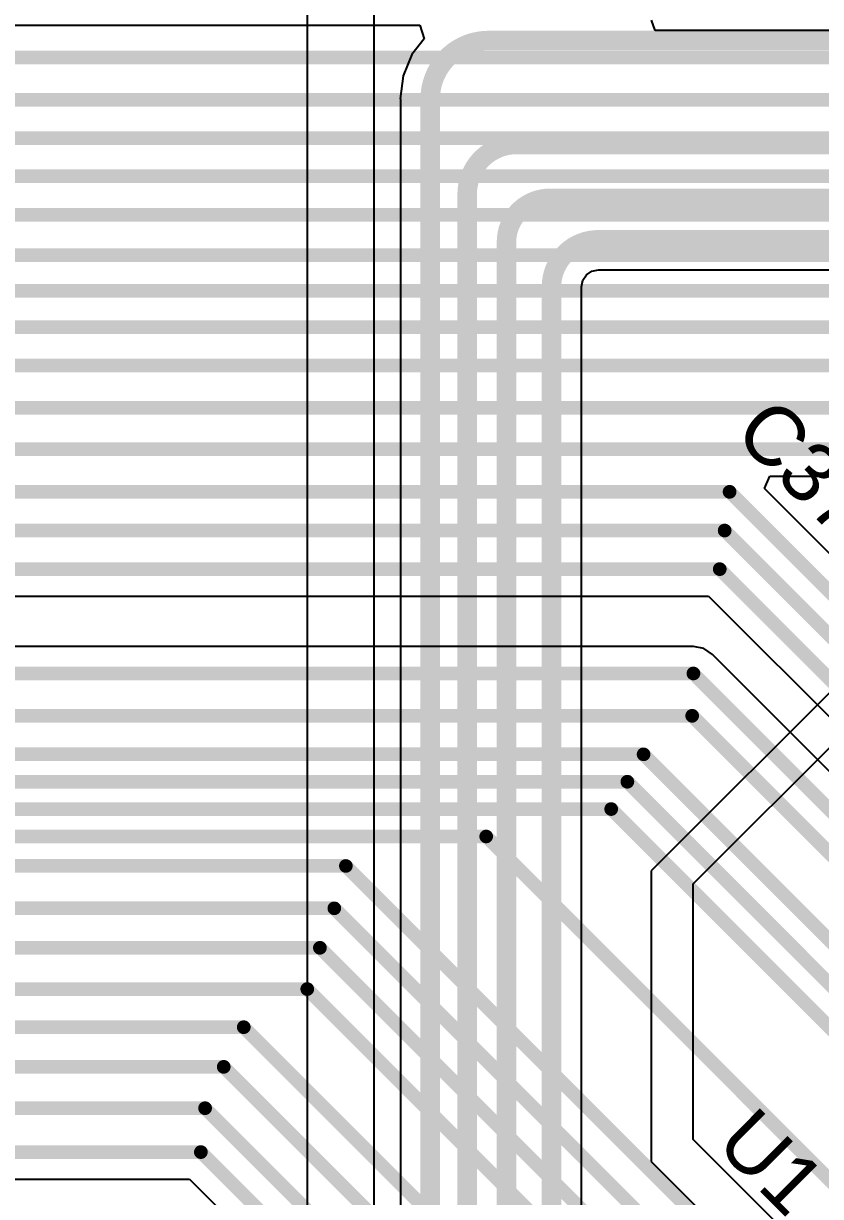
# Model space of a CAD drawing. Header units: inches. Extents: x 0 to 5359, y 0 to 5098.
# Drawn here: x 34.16 to 44.52, y 59.46 to 74.69 of the extents above; entities that cross this region are included whole.
import ezdxf

# ---------------------------------------------------------------- set-up
doc = ezdxf.new("R2010")
doc.units = ezdxf.units.IN
for name, color, linetype in [('Bottom Layer', 5, 'Continuous'), ('Layer 2', 76, 'Continuous'), ('Top Layer', 1, 'Continuous'), ('Top Overlay', 2, 'Continuous')]:
    doc.layers.add(name, color=color, linetype=linetype)
doc.styles.add('Arial', font='', dxfattribs={"height": 0.2})
doc.styles.get('Arial').set_extended_font_data('Arial')

msp = doc.modelspace()

# ---------------------------------------------------------------- linework, layer by layer
at = {"layer": 'Bottom Layer'}
for p, q in [((25.278, 74.669), (39.312, 74.669)), ((39.312, 74.669), (39.365, 74.491)), ((39.365, 74.491), (39.209, 74.287)), ((39.209, 74.287), (39.094, 74.01)), ((39.094, 74.01), (39.055, 73.713)), ((39.055, 73.713), (39.058, 73.713)), ((39.058, 73.713), (39.058, 55.728)), ((41.475, 71.428), (41.546, 71.476)), ((41.546, 71.476), (41.631, 71.493)), ((41.631, 71.493), (41.631, 71.494)), ((41.631, 71.494), (49.68, 71.494)), ((41.41, 71.272), (41.427, 71.357)), ((41.427, 71.357), (41.475, 71.428)), ((41.409, 57.766), (41.409, 71.272)), ((41.409, 71.272), (41.41, 71.272))]:
    msp.add_line(p, q, dxfattribs=at)
for points in [[(39.446, 73.713, 0.254, 0.254, -0.414214), (40.204, 74.47, 0.254, 0.254, 0)], [(40.204, 74.47, 0.254, 0.254, 0), (69.319, 74.47, 0.254, 0.254, 0)], [(39.446, 55.728, 0.254, 0.254, 0), (39.446, 73.713, 0.254, 0.254, 0)], [(39.926, 72.477, 0.254, 0.254, -0.414214), (40.57, 73.121, 0.254, 0.254, 0)], [(40.57, 73.121, 0.254, 0.254, 0), (53.729, 73.121, 0.254, 0.254, 0)], [(39.926, 56.67, 0.254, 0.254, 0), (39.926, 72.477, 0.254, 0.254, 0)], [(40.437, 71.855, 0.254, 0.254, -0.414214), (41.003, 72.421, 0.254, 0.254, 0)], [(41.003, 72.421, 0.254, 0.254, 0), (53.111, 72.421, 0.254, 0.254, 0)], [(40.437, 56.998, 0.254, 0.254, 0), (40.437, 71.855, 0.254, 0.254, 0)], [(41.021, 71.272, 0.254, 0.254, -0.414214), (41.631, 71.882, 0.254, 0.254, 0)], [(41.631, 71.882, 0.254, 0.254, 0), (49.68, 71.882, 0.254, 0.254, 0)], [(41.021, 57.766, 0.254, 0.254, 0), (41.021, 71.272, 0.254, 0.254, 0)]]:
    msp.add_lwpolyline(points, format="xyseb", dxfattribs=at)
for points in [[(40.14, 74.47, 0.127, 0.127, 1), (40.267, 74.47, 0.127, 0.127, 1)], [(40.14, 74.47, 0.127, 0.127, 1), (40.267, 74.47, 0.127, 0.127, 1)], [(39.383, 73.713, 0.127, 0.127, 1), (39.51, 73.713, 0.127, 0.127, 1)], [(39.383, 73.713, 0.127, 0.127, 1), (39.51, 73.713, 0.127, 0.127, 1)], [(40.506, 73.121, 0.127, 0.127, 1), (40.633, 73.121, 0.127, 0.127, 1)], [(40.506, 73.121, 0.127, 0.127, 1), (40.633, 73.121, 0.127, 0.127, 1)], [(39.863, 72.477, 0.127, 0.127, 1), (39.99, 72.477, 0.127, 0.127, 1)], [(39.863, 72.477, 0.127, 0.127, 1), (39.99, 72.477, 0.127, 0.127, 1)], [(40.939, 72.421, 0.127, 0.127, 1), (41.066, 72.421, 0.127, 0.127, 1)], [(40.939, 72.421, 0.127, 0.127, 1), (41.066, 72.421, 0.127, 0.127, 1)], [(40.373, 71.855, 0.127, 0.127, 1), (40.5, 71.855, 0.127, 0.127, 1)], [(40.373, 71.855, 0.127, 0.127, 1), (40.5, 71.855, 0.127, 0.127, 1)], [(41.567, 71.882, 0.127, 0.127, 1), (41.694, 71.882, 0.127, 0.127, 1)], [(41.567, 71.882, 0.127, 0.127, 1), (41.694, 71.882, 0.127, 0.127, 1)], [(40.958, 71.272, 0.127, 0.127, 1), (41.084, 71.272, 0.127, 0.127, 1)], [(40.958, 71.272, 0.127, 0.127, 1), (41.084, 71.272, 0.127, 0.127, 1)]]:
    msp.add_lwpolyline(points, format="xyseb", close=True, dxfattribs=at)
at = {"layer": 'Layer 2'}
for p, q in [((37.846, 80.848), (37.846, 50.614)), ((38.718, 51.067), (38.718, 76.557)), ((46.003, 67.373), (42.316, 63.687)), ((42.862, 63.518), (46.308, 66.964)), ((42.316, 63.687), (42.316, 59.913)), ((42.862, 60.199), (42.862, 63.518)), ((49.817, 53.245), (42.862, 60.199)), ((42.316, 59.913), (48.376, 53.853))]:
    msp.add_line(p, q, dxfattribs=at)
at = {"layer": 'Top Layer'}
for p, q in [((42.369, 74.6), (42.318, 74.733)), ((46.743, 74.6), (42.369, 74.6)), ((43.788, 68.65), (43.856, 68.814)), ((43.856, 68.814), (44.897, 68.814)), ((46.232, 66.206), (43.788, 68.65)), ((14.478, 67.256), (43.061, 67.256)), ((43.061, 67.256), (45.782, 64.536)), ((42.864, 66.6), (15.377, 66.6)), ((42.998, 66.573), (42.864, 66.6)), ((43.111, 66.497), (42.998, 66.573)), ((45.427, 64.181), (43.111, 66.497)), ((8.74, 59.684), (36.321, 59.684)), ((36.321, 59.684), (43.008, 52.998))]:
    msp.add_line(p, q, dxfattribs=at)
for points in [[(17.04, 74.25, 0.178, 0.178, 0), (46.743, 74.25, 0.178, 0.178, 0)], [(17.808, 73.7, 0.178, 0.178, 0), (46.728, 73.7, 0.178, 0.178, 0)], [(23.054, 73.203, 0.178, 0.178, 0), (46.659, 73.203, 0.178, 0.178, 0)], [(23.054, 72.707, 0.178, 0.178, 0), (46.589, 72.707, 0.178, 0.178, 0)], [(17.941, 72.208, 0.178, 0.178, 0), (45.957, 72.208, 0.178, 0.178, 0)], [(17.51, 71.684, 0.178, 0.178, 0), (45.349, 71.684, 0.178, 0.178, 0)], [(18, 71.219, 0.178, 0.178, 0), (45.249, 71.219, 0.178, 0.178, 0)], [(18, 70.747, 0.178, 0.178, 0), (45.155, 70.747, 0.178, 0.178, 0)], [(19.018, 70.25, 0.178, 0.178, 0), (45.086, 70.25, 0.178, 0.178, 0)], [(15.007, 69.7, 0.178, 0.178, 0), (45.071, 69.7, 0.178, 0.178, 0)], [(14.478, 69.164, 0.178, 0.178, 0), (45.042, 69.164, 0.178, 0.178, 0)], [(14.478, 68.609, 0.178, 0.178, 0), (43.334, 68.609, 0.178, 0.178, 0)], [(43.334, 68.609, 0.178, 0.178, 0), (48.091, 63.852, 0.178, 0.178, 0)], [(14.478, 68.106, 0.178, 0.178, 0), (43.271, 68.106, 0.178, 0.178, 0)], [(43.271, 68.106, 0.178, 0.178, 0), (47.808, 63.569, 0.178, 0.178, 0)], [(14.478, 67.605, 0.178, 0.178, 0), (43.206, 67.605, 0.178, 0.178, 0)], [(43.206, 67.605, 0.178, 0.178, 0), (47.525, 63.286, 0.178, 0.178, 0)], [(15.014, 66.25, 0.178, 0.178, 0), (42.864, 66.25, 0.178, 0.178, 0)], [(42.864, 66.25, 0.178, 0.178, 0), (46.677, 62.438, 0.178, 0.178, 0)], [(17.944, 65.7, 0.178, 0.178, 0), (42.848, 65.7, 0.178, 0.178, 0)], [(42.848, 65.7, 0.178, 0.178, 0), (46.394, 62.155, 0.178, 0.178, 0)], [(16.383, 65.2, 0.178, 0.178, 0), (42.217, 65.2, 0.178, 0.178, 0)], [(42.217, 65.2, 0.178, 0.178, 0), (45.828, 61.589, 0.178, 0.178, 0)], [(16.383, 64.844, 0.178, 0.178, 0), (42.007, 64.844, 0.178, 0.178, 0)], [(42.007, 64.844, 0.178, 0.178, 0), (45.545, 61.306, 0.178, 0.178, 0)], [(16.383, 64.489, 0.178, 0.178, 0), (41.797, 64.489, 0.178, 0.178, 0)], [(41.797, 64.489, 0.178, 0.178, 0), (45.262, 61.023, 0.178, 0.178, 0)], [(9.935, 64.133, 0.178, 0.178, 0), (40.173, 64.133, 0.178, 0.178, 0)], [(40.173, 64.133, 0.178, 0.178, 0), (45.262, 59.044, 0.178, 0.178, 0)], [(9.507, 63.75, 0.178, 0.178, 0), (38.35, 63.75, 0.178, 0.178, 0)], [(38.35, 63.75, 0.178, 0.178, 0), (44.053, 58.047, 0.178, 0.178, 0)], [(5.114, 63.2, 0.178, 0.178, 0), (38.2, 63.2, 0.178, 0.178, 0)], [(38.2, 63.2, 0.178, 0.178, 0), (43.719, 57.681, 0.178, 0.178, 0)], [(8.255, 62.687, 0.178, 0.178, 0), (38.013, 62.687, 0.178, 0.178, 0)], [(38.013, 62.687, 0.178, 0.178, 0), (43.374, 57.326, 0.178, 0.178, 0)], [(5.385, 62.151, 0.178, 0.178, 0), (37.849, 62.151, 0.178, 0.178, 0)], [(37.849, 62.151, 0.178, 0.178, 0), (43.03, 56.97, 0.178, 0.178, 0)], [(21.844, 61.656, 0.178, 0.178, 0), (37.023, 61.656, 0.178, 0.178, 0)], [(37.023, 61.656, 0.178, 0.178, 0), (43.311, 55.368, 0.178, 0.178, 0)], [(8.267, 61.141, 0.178, 0.178, 0), (36.764, 61.141, 0.178, 0.178, 0)], [(36.764, 61.141, 0.178, 0.178, 0), (43.776, 54.129, 0.178, 0.178, 0)], [(23.609, 60.604, 0.178, 0.178, 0), (36.521, 60.604, 0.178, 0.178, 0)], [(36.521, 60.604, 0.178, 0.178, 0), (43.525, 53.601, 0.178, 0.178, 0)], [(8.74, 60.034, 0.178, 0.178, 0), (36.466, 60.034, 0.178, 0.178, 0)], [(36.466, 60.034, 0.178, 0.178, 0), (43.255, 53.245, 0.178, 0.178, 0)]]:
    msp.add_lwpolyline(points, format="xyseb", dxfattribs=at)
for points in [[(43.29, 68.609, 0.0889, 0.0889, 1), (43.379, 68.609, 0.0889, 0.0889, 1)], [(43.29, 68.609, 0.0889, 0.0889, 1), (43.379, 68.609, 0.0889, 0.0889, 1)], [(43.226, 68.106, 0.0889, 0.0889, 1), (43.315, 68.106, 0.0889, 0.0889, 1)], [(43.226, 68.106, 0.0889, 0.0889, 1), (43.315, 68.106, 0.0889, 0.0889, 1)], [(43.162, 67.605, 0.0889, 0.0889, 1), (43.251, 67.605, 0.0889, 0.0889, 1)], [(43.162, 67.605, 0.0889, 0.0889, 1), (43.251, 67.605, 0.0889, 0.0889, 1)], [(42.82, 66.25, 0.0889, 0.0889, 1), (42.909, 66.25, 0.0889, 0.0889, 1)], [(42.82, 66.25, 0.0889, 0.0889, 1), (42.909, 66.25, 0.0889, 0.0889, 1)], [(42.804, 65.7, 0.0889, 0.0889, 1), (42.893, 65.7, 0.0889, 0.0889, 1)], [(42.804, 65.7, 0.0889, 0.0889, 1), (42.893, 65.7, 0.0889, 0.0889, 1)], [(42.173, 65.2, 0.0889, 0.0889, 1), (42.261, 65.2, 0.0889, 0.0889, 1)], [(42.173, 65.2, 0.0889, 0.0889, 1), (42.261, 65.2, 0.0889, 0.0889, 1)], [(41.962, 64.844, 0.0889, 0.0889, 1), (42.051, 64.844, 0.0889, 0.0889, 1)], [(41.962, 64.844, 0.0889, 0.0889, 1), (42.051, 64.844, 0.0889, 0.0889, 1)], [(41.752, 64.489, 0.0889, 0.0889, 1), (41.841, 64.489, 0.0889, 0.0889, 1)], [(41.752, 64.489, 0.0889, 0.0889, 1), (41.841, 64.489, 0.0889, 0.0889, 1)], [(40.129, 64.133, 0.0889, 0.0889, 1), (40.217, 64.133, 0.0889, 0.0889, 1)], [(40.129, 64.133, 0.0889, 0.0889, 1), (40.217, 64.133, 0.0889, 0.0889, 1)], [(38.306, 63.75, 0.0889, 0.0889, 1), (38.394, 63.75, 0.0889, 0.0889, 1)], [(38.306, 63.75, 0.0889, 0.0889, 1), (38.394, 63.75, 0.0889, 0.0889, 1)], [(38.156, 63.2, 0.0889, 0.0889, 1), (38.244, 63.2, 0.0889, 0.0889, 1)], [(38.156, 63.2, 0.0889, 0.0889, 1), (38.244, 63.2, 0.0889, 0.0889, 1)], [(37.968, 62.687, 0.0889, 0.0889, 1), (38.057, 62.687, 0.0889, 0.0889, 1)], [(37.968, 62.687, 0.0889, 0.0889, 1), (38.057, 62.687, 0.0889, 0.0889, 1)], [(37.804, 62.151, 0.0889, 0.0889, 1), (37.893, 62.151, 0.0889, 0.0889, 1)], [(37.804, 62.151, 0.0889, 0.0889, 1), (37.893, 62.151, 0.0889, 0.0889, 1)], [(36.979, 61.656, 0.0889, 0.0889, 1), (37.068, 61.656, 0.0889, 0.0889, 1)], [(36.979, 61.656, 0.0889, 0.0889, 1), (37.068, 61.656, 0.0889, 0.0889, 1)], [(36.719, 61.141, 0.0889, 0.0889, 1), (36.808, 61.141, 0.0889, 0.0889, 1)], [(36.719, 61.141, 0.0889, 0.0889, 1), (36.808, 61.141, 0.0889, 0.0889, 1)], [(36.477, 60.604, 0.0889, 0.0889, 1), (36.566, 60.604, 0.0889, 0.0889, 1)], [(36.477, 60.604, 0.0889, 0.0889, 1), (36.566, 60.604, 0.0889, 0.0889, 1)], [(36.422, 60.034, 0.0889, 0.0889, 1), (36.511, 60.034, 0.0889, 0.0889, 1)], [(36.422, 60.034, 0.0889, 0.0889, 1), (36.511, 60.034, 0.0889, 0.0889, 1)]]:
    msp.add_lwpolyline(points, format="xyseb", close=True, dxfattribs=at)

# ---------------------------------------------------------------- texts
at = {"layer": 'Top Overlay', "style": 'Arial'}
for s, p in [('C37', (43.366, 69.348)), ('U1', (43.131, 60.12))]:
    msp.add_text(s, height=0.762, rotation=315, dxfattribs=at).set_placement(p)

doc.saveas('drawing.dxf')
